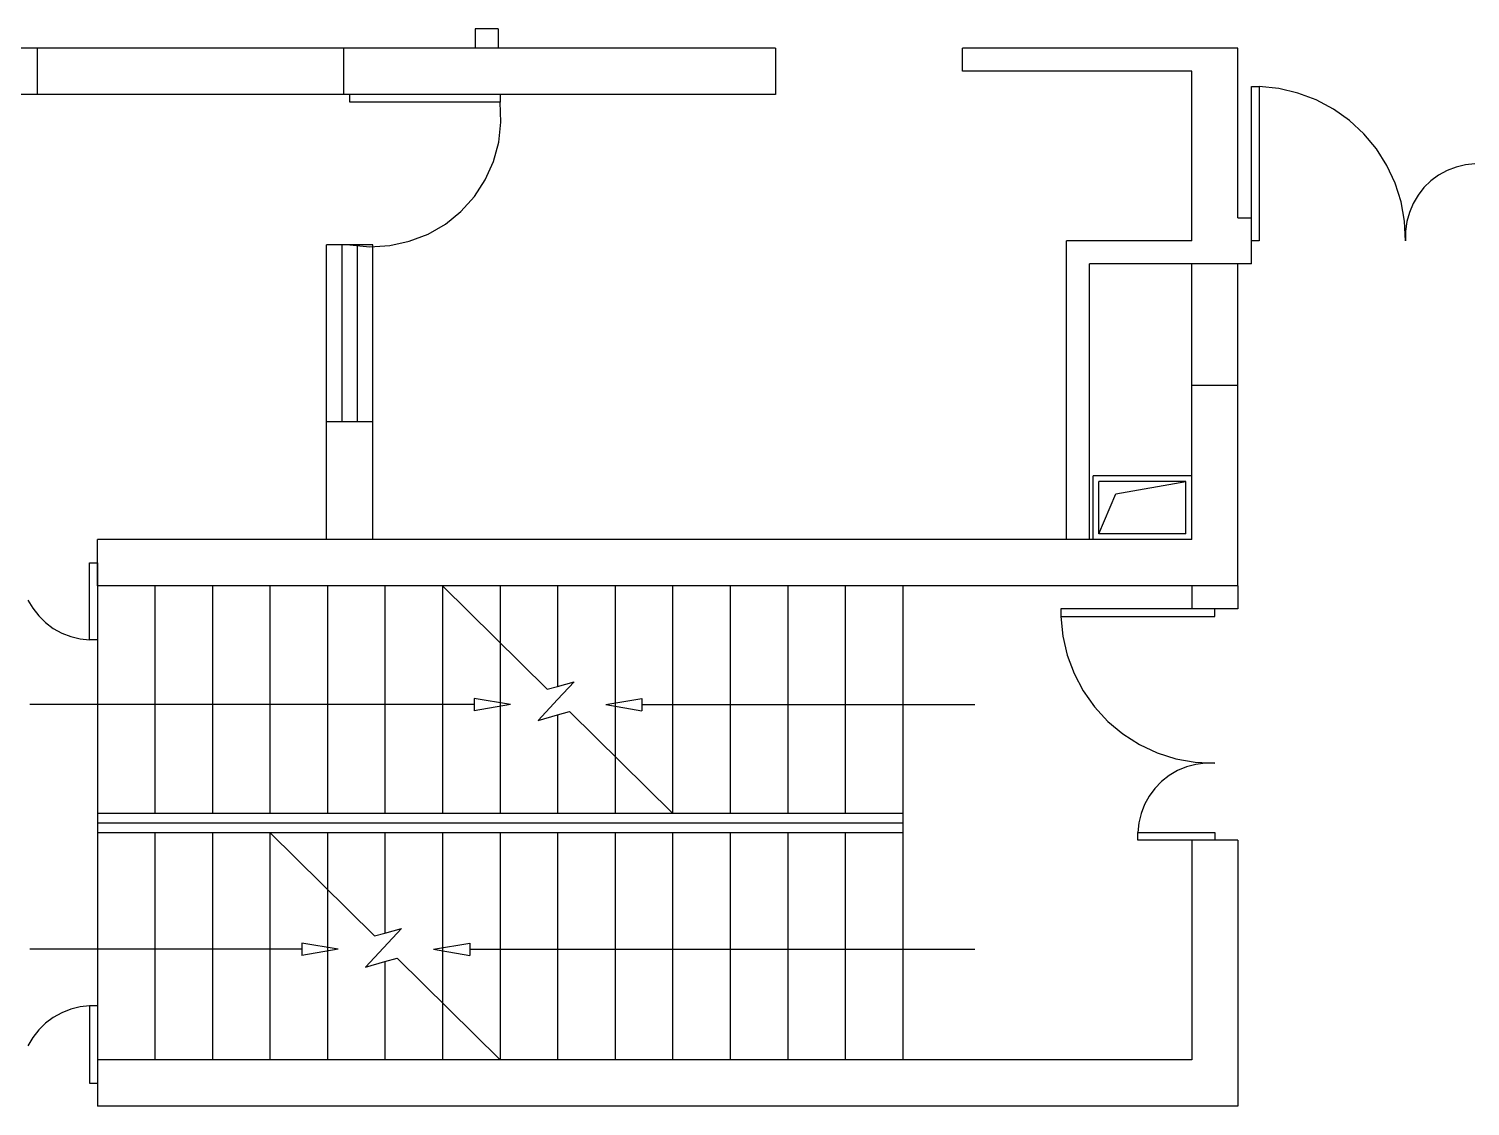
# Model space of a CAD drawing. Header units: centimetres. Extents: x 1966 to 8787, y 7398 to 12383.
# Drawn here: x 2677 to 3425, y 10807 to 11366 of the extents above; entities that cross this region are included whole.
import ezdxf

# ---------------------------------------------------------------- set-up
doc = ezdxf.new("R2010")
doc.units = ezdxf.units.CM

msp = doc.modelspace()

# ---------------------------------------------------------------- linework, layer by layer
for p, q in [((2908.97, 11366.49), (2908.97, 11356.49)), ((2920.97, 11366.49), (2908.97, 11366.49)), ((2920.97, 11366.49), (2920.97, 11356.49)), ((2681.97, 11356.49), (2513.97, 11356.49)), ((2681.97, 11332.49), (2681.97, 11356.49)), ((2773.97, 11356.49), (2681.97, 11356.49)), ((2840.97, 11356.49), (2773.97, 11356.49)), ((2840.97, 11332.49), (2840.97, 11356.49)), ((2843.97, 11356.49), (2840.97, 11356.49)), ((2867.97, 11356.49), (2843.97, 11356.49)), ((2908.97, 11356.49), (2867.97, 11356.49)), ((2920.97, 11356.49), (2908.97, 11356.49)), ((2934.97, 11356.49), (2920.97, 11356.49)), ((3064.97, 11356.49), (2934.97, 11356.49)), ((3064.97, 11356.49), (3064.97, 11332.49)), ((3304.97, 11356.49), (3161.97, 11356.49)), ((3161.97, 11344.49), (3161.97, 11356.49)), ((3304.97, 11332.49), (3304.97, 11356.49)), ((3280.97, 11344.49), (3161.97, 11344.49)), ((3280.97, 11256.49), (3280.97, 11344.49)), ((3311.97, 11336.49), (3315.97, 11336.49)), ((3311.97, 11268.49), (3311.97, 11336.49)), ((3326.09, 11335.47), (3315.97, 11336.49)), ((3315.97, 11336.49), (3315.97, 11256.49)), ((3336.01, 11333.16), (3326.09, 11335.47)), ((2681.97, 11332.49), (2550.97, 11332.49)), ((2840.97, 11332.49), (2681.97, 11332.49)), ((2843.97, 11332.49), (2840.97, 11332.49)), ((2843.97, 11328.49), (2843.97, 11332.49)), ((2921.97, 11332.49), (2843.97, 11332.49)), ((2921.97, 11328.49), (2843.97, 11328.49)), ((2921.97, 11332.49), (2921.97, 11328.49)), ((3064.97, 11332.49), (2921.97, 11332.49)), ((2922.45, 11318.1), (2921.97, 11328.49)), ((3304.97, 11268.49), (3304.97, 11332.49)), ((3345.54, 11329.58), (3336.01, 11333.16)), ((3354.53, 11324.81), (3345.54, 11329.58)), ((3362.83, 11318.92), (3354.53, 11324.81)), ((3370.3, 11312.01), (3362.83, 11318.92)), ((2921.31, 11307.75), (2922.45, 11318.1)), ((3376.82, 11304.19), (3370.3, 11312.01)), ((2918.58, 11297.71), (2921.31, 11307.75)), ((3382.28, 11295.6), (3376.82, 11304.19)), ((2914.33, 11288.22), (2918.58, 11297.71)), ((3427.97, 11296.49), (3423, 11295.97)), ((3386.58, 11286.38), (3382.28, 11295.6)), ((3409.11, 11290.56), (3405.09, 11287.59)), ((3413.48, 11292.98), (3409.11, 11290.56)), ((3418.14, 11294.79), (3413.48, 11292.98)), ((3423, 11295.97), (3418.14, 11294.79)), ((2908.64, 11279.5), (2914.33, 11288.22)), ((3389.66, 11276.68), (3386.58, 11286.38)), ((3401.51, 11284.1), (3398.42, 11280.18)), ((3405.09, 11287.59), (3401.51, 11284.1)), ((2901.68, 11271.77), (2908.64, 11279.5)), ((3391.47, 11266.66), (3389.66, 11276.68)), ((3395.88, 11275.87), (3393.94, 11271.27)), ((3398.42, 11280.18), (3395.88, 11275.87)), ((2893.59, 11265.22), (2901.68, 11271.77)), ((3304.97, 11268.49), (3311.97, 11268.49)), ((3311.97, 11256.49), (3311.97, 11268.49)), ((3311.97, 11244.49), (3311.97, 11268.49)), ((3391.97, 11256.49), (3391.47, 11266.66)), ((3392.62, 11266.44), (3391.96, 11261.49)), ((3393.94, 11271.27), (3392.62, 11266.44)), ((2874.88, 11256.25), (2884.59, 11260)), ((2884.59, 11260), (2893.59, 11265.22)), ((3391.96, 11261.49), (3391.97, 11256.49)), ((2831.97, 11162.49), (2831.97, 11254.49)), ((2839.97, 11254.49), (2831.97, 11254.49)), ((2839.97, 11162.49), (2839.97, 11254.49)), ((2843.97, 11254.49), (2839.97, 11254.49)), ((2843.97, 11254.49), (2854.32, 11253.46)), ((2847.97, 11254.49), (2843.97, 11254.49)), ((2847.97, 11162.49), (2847.97, 11254.49)), ((2855.97, 11254.49), (2847.97, 11254.49)), ((2854.32, 11253.46), (2864.71, 11254.05)), ((2855.97, 11162.49), (2855.97, 11254.49)), ((2864.71, 11254.05), (2874.88, 11256.25)), ((3215.97, 11101.49), (3215.97, 11256.49)), ((3280.97, 11256.49), (3215.97, 11256.49)), ((3315.97, 11256.49), (3311.97, 11256.49)), ((3227.97, 11101.49), (3227.97, 11244.49)), ((3280.97, 11244.49), (3227.97, 11244.49)), ((3304.97, 11244.49), (3280.97, 11244.49)), ((3280.97, 11181.54), (3280.97, 11244.49)), ((3311.97, 11244.49), (3304.97, 11244.49)), ((3304.97, 11181.54), (3304.97, 11244.49)), ((3280.97, 11181.54), (3304.97, 11181.54)), ((3280.97, 11134.64), (3280.97, 11181.54)), ((3304.97, 11077.49), (3304.97, 11181.54)), ((2831.97, 11101.49), (2831.97, 11162.49)), ((2839.97, 11162.49), (2831.97, 11162.49)), ((2847.97, 11162.49), (2839.97, 11162.49)), ((2855.97, 11162.49), (2847.97, 11162.49)), ((2855.97, 11101.49), (2855.97, 11162.49)), ((3280.97, 11134.64), (3229.75, 11134.64)), ((3229.75, 11101.49), (3229.75, 11134.64)), ((3277.97, 11131.64), (3232.75, 11131.64)), ((3232.75, 11104.49), (3232.75, 11131.64)), ((3241.55, 11125.24), (3277.97, 11131.64)), ((3277.97, 11104.49), (3277.97, 11131.64)), ((3280.97, 11101.49), (3280.97, 11134.64)), ((3232.75, 11104.49), (3241.55, 11125.24)), ((3277.97, 11104.49), (3232.75, 11104.49)), ((2816.97, 11101.49), (2712.97, 11101.49)), ((2712.97, 11077.49), (2712.97, 11101.49)), ((2831.97, 11101.49), (2816.97, 11101.49)), ((2855.97, 11101.49), (2831.97, 11101.49)), ((3215.97, 11101.49), (2855.97, 11101.49)), ((3227.97, 11101.49), (3215.97, 11101.49)), ((3229.75, 11101.49), (3227.97, 11101.49)), ((3280.97, 11101.49), (3229.75, 11101.49)), ((2708.97, 11049.49), (2708.97, 11089.49)), ((2708.97, 11089.49), (2712.97, 11089.49)), ((2712.97, 11089.49), (2712.97, 11077.49)), ((2712.97, 11077.49), (2712.97, 11049.49)), ((2742.82, 11077.49), (2712.97, 11077.49)), ((2742.82, 11077.49), (2742.82, 10959.49)), ((2772.68, 11077.49), (2742.82, 11077.49)), ((2772.68, 11077.49), (2772.68, 10959.49)), ((2802.54, 11077.49), (2772.68, 11077.49)), ((2802.54, 11077.49), (2802.54, 10959.49)), ((2832.39, 11077.49), (2802.54, 11077.49)), ((2832.39, 11077.49), (2832.39, 10959.49)), ((2862.25, 11077.49), (2832.39, 11077.49)), ((2862.25, 11077.49), (2862.25, 10959.49)), ((2892.11, 11077.49), (2862.25, 11077.49)), ((2892.11, 11077.49), (2946.43, 11023.82)), ((2892.11, 11077.49), (2892.11, 10959.49)), ((2921.97, 11077.49), (2892.11, 11077.49)), ((2921.97, 11077.49), (2921.97, 10959.49)), ((2951.82, 11077.49), (2921.97, 11077.49)), ((2951.82, 11077.49), (2951.82, 11025.29)), ((2981.68, 11077.49), (2951.82, 11077.49)), ((2981.68, 11077.49), (2981.68, 10959.49)), ((3011.54, 11077.49), (2981.68, 11077.49)), ((3011.54, 11077.49), (3011.54, 10959.49)), ((3041.39, 11077.49), (3011.54, 11077.49)), ((3041.39, 11077.49), (3041.39, 10959.49)), ((3071.25, 11077.49), (3041.39, 11077.49)), ((3071.25, 11077.49), (3071.25, 10959.49)), ((3101.11, 11077.49), (3071.25, 11077.49)), ((3101.11, 11077.49), (3101.11, 10959.49)), ((3130.97, 11077.49), (3101.11, 11077.49)), ((3130.97, 11077.49), (3130.97, 10959.49)), ((3280.97, 11077.49), (3130.97, 11077.49)), ((3280.97, 11077.49), (3280.97, 11065.49)), ((3304.97, 11077.49), (3280.97, 11077.49)), ((3304.97, 11077.49), (3304.97, 11065.49)), ((2676.88, 11070.11), (2679.42, 11065.81)), ((2679.42, 11065.81), (2682.51, 11061.88)), ((3212.97, 11065.49), (3212.97, 11061.49)), ((3280.97, 11065.49), (3212.97, 11065.49)), ((3292.97, 11065.49), (3280.97, 11065.49)), ((3304.97, 11065.49), (3280.97, 11065.49)), ((3292.97, 11061.49), (3292.97, 11065.49)), ((2682.51, 11061.88), (2686.09, 11058.4)), ((2686.09, 11058.4), (2690.11, 11055.42)), ((3212.97, 11061.49), (3292.97, 11061.49)), ((3212.97, 11061.49), (3213.98, 11051.36)), ((2690.11, 11055.42), (2694.48, 11053)), ((2694.48, 11053), (2699.14, 11051.19)), ((2699.14, 11051.19), (2704, 11050.01)), ((2704, 11050.01), (2708.97, 11049.49)), ((2712.97, 11049.49), (2708.97, 11049.49)), ((2712.97, 11049.49), (2712.97, 10959.49)), ((3213.98, 11051.36), (3216.3, 11041.45)), ((3216.3, 11041.45), (3219.87, 11031.92)), ((2951.82, 11025.29), (2960.47, 11027.64)), ((2960.47, 11027.64), (2951.87, 11018.45)), ((3219.87, 11031.92), (3224.65, 11022.93)), ((2946.43, 11023.82), (2951.82, 11025.29)), ((3224.65, 11022.93), (3230.54, 11014.63)), ((2908.52, 11015.84), (2677.92, 11015.84)), ((2908.52, 11019.09), (2908.52, 11015.84)), ((2927.32, 11015.84), (2908.52, 11019.09)), ((2927.32, 11015.84), (2908.52, 11012.64)), ((2908.52, 11015.84), (2908.52, 11012.64)), ((2951.87, 11018.45), (2941.77, 11007.64)), ((2951.82, 11018.49), (2951.87, 11018.45)), ((2951.82, 11010.52), (2958.08, 11012.31)), ((2958.08, 11012.31), (3011.54, 10959.49)), ((2976.82, 11015.84), (2995.62, 11019.09)), ((2976.82, 11015.84), (2995.62, 11012.64)), ((2995.62, 11019.09), (2995.62, 11015.84)), ((2995.62, 11015.84), (3168.37, 11015.84)), ((2995.62, 11015.84), (2995.62, 11012.64)), ((3230.54, 11014.63), (3237.45, 11007.16)), ((2941.77, 11007.64), (2951.82, 11010.52)), ((2951.82, 11010.52), (2951.82, 10959.49)), ((3237.45, 11007.16), (3245.27, 11000.64)), ((3245.27, 11000.64), (3253.86, 10995.18)), ((3253.86, 10995.18), (3263.08, 10990.88)), ((3263.08, 10990.88), (3272.78, 10987.8)), ((3272.78, 10987.8), (3282.8, 10985.99)), ((3278.19, 10983.52), (3273.59, 10981.58)), ((3283.01, 10984.83), (3278.19, 10983.52)), ((3282.8, 10985.99), (3292.97, 10985.49)), ((3287.97, 10985.5), (3283.01, 10984.83)), ((3292.97, 10985.49), (3287.97, 10985.5)), ((3265.35, 10975.95), (3261.87, 10972.37)), ((3269.28, 10979.04), (3265.35, 10975.95)), ((3273.59, 10981.58), (3269.28, 10979.04)), ((3258.89, 10968.35), (3256.48, 10963.98)), ((3261.87, 10972.37), (3258.89, 10968.35)), ((2712.97, 10959.49), (2742.82, 10959.49)), ((2712.97, 10959.49), (2712.97, 10954.49)), ((2742.82, 10959.49), (2772.68, 10959.49)), ((2772.68, 10959.49), (2802.54, 10959.49)), ((2802.54, 10959.49), (2832.39, 10959.49)), ((2832.39, 10959.49), (2862.25, 10959.49)), ((2862.25, 10959.49), (2892.11, 10959.49)), ((2892.11, 10959.49), (2921.97, 10959.49)), ((2921.97, 10959.49), (2951.82, 10959.49)), ((2951.82, 10959.49), (2981.68, 10959.49)), ((2981.68, 10959.49), (3011.54, 10959.49)), ((3011.54, 10959.49), (3041.39, 10959.49)), ((3041.39, 10959.49), (3071.25, 10959.49)), ((3071.25, 10959.49), (3101.11, 10959.49)), ((3101.11, 10959.49), (3130.97, 10959.49)), ((3130.97, 10959.49), (3130.97, 10954.49)), ((3256.48, 10963.98), (3254.66, 10959.32)), ((2712.97, 10954.49), (3130.97, 10954.49)), ((2712.97, 10954.49), (2712.97, 10949.49)), ((3130.97, 10954.49), (3130.97, 10949.49)), ((3253.49, 10954.46), (3252.97, 10949.49)), ((3254.66, 10959.32), (3253.49, 10954.46)), ((2712.97, 10949.49), (2742.82, 10949.49)), ((2712.97, 10949.49), (2712.97, 10859.49)), ((2742.82, 10949.49), (2742.82, 10831.49)), ((2742.82, 10949.49), (2772.68, 10949.49)), ((2772.68, 10949.49), (2772.68, 10831.49)), ((2772.68, 10949.49), (2802.54, 10949.49)), ((2802.54, 10949.49), (2856.86, 10895.82)), ((2802.54, 10949.49), (2802.54, 10831.49)), ((2802.54, 10949.49), (2832.39, 10949.49)), ((2832.39, 10949.49), (2832.39, 10831.49)), ((2832.39, 10949.49), (2862.25, 10949.49)), ((2862.25, 10949.49), (2862.25, 10897.29)), ((2862.25, 10949.49), (2892.11, 10949.49)), ((2892.11, 10949.49), (2892.11, 10831.49)), ((2892.11, 10949.49), (2921.97, 10949.49)), ((2921.97, 10949.49), (2921.97, 10831.49)), ((2921.97, 10949.49), (2951.82, 10949.49)), ((2951.82, 10949.49), (2951.82, 10831.49)), ((2951.82, 10949.49), (2981.68, 10949.49)), ((2981.68, 10949.49), (2981.68, 10831.49)), ((2981.68, 10949.49), (3011.54, 10949.49)), ((3011.54, 10949.49), (3011.54, 10831.49)), ((3011.54, 10949.49), (3041.39, 10949.49)), ((3041.39, 10949.49), (3041.39, 10831.49)), ((3041.39, 10949.49), (3071.25, 10949.49)), ((3071.25, 10949.49), (3071.25, 10831.49)), ((3071.25, 10949.49), (3101.11, 10949.49)), ((3101.11, 10949.49), (3101.11, 10831.49)), ((3101.11, 10949.49), (3130.97, 10949.49)), ((3130.97, 10949.49), (3130.97, 10831.49)), ((3252.97, 10945.49), (3252.97, 10949.49)), ((3252.97, 10949.49), (3292.97, 10949.49)), ((3280.97, 10945.49), (3252.97, 10945.49)), ((3280.97, 10945.49), (3280.97, 10831.49)), ((3292.97, 10945.49), (3280.97, 10945.49)), ((3292.97, 10949.49), (3292.97, 10945.49)), ((3304.97, 10945.49), (3292.97, 10945.49)), ((3304.97, 10945.49), (3304.97, 10807.49)), ((2870.89, 10899.64), (2852.19, 10879.64)), ((2862.25, 10897.29), (2870.89, 10899.64)), ((2837.97, 10888.89), (2819.17, 10892.14)), ((2819.17, 10892.14), (2819.17, 10888.89)), ((2856.86, 10895.82), (2862.25, 10897.29)), ((2887.47, 10888.89), (2906.27, 10892.14)), ((2906.27, 10892.14), (2906.27, 10888.89)), ((2819.17, 10888.89), (2677.92, 10888.89)), ((2837.97, 10888.89), (2819.17, 10885.69)), ((2819.17, 10888.89), (2819.17, 10885.69)), ((2887.47, 10888.89), (2906.27, 10885.69)), ((2906.27, 10888.89), (3168.37, 10888.89)), ((2906.27, 10888.89), (2906.27, 10885.69)), ((2852.19, 10879.64), (2862.25, 10882.52)), ((2862.25, 10882.52), (2868.5, 10884.31)), ((2862.25, 10882.52), (2862.25, 10831.49)), ((2868.5, 10884.31), (2921.97, 10831.49)), ((2694.48, 10855.98), (2690.11, 10853.56)), ((2699.14, 10857.79), (2694.48, 10855.98)), ((2704, 10858.97), (2699.14, 10857.79)), ((2708.97, 10859.49), (2704, 10858.97)), ((2712.97, 10859.49), (2708.97, 10859.49)), ((2708.97, 10859.49), (2708.97, 10819.49)), ((2712.97, 10859.49), (2712.97, 10831.49)), ((2686.09, 10850.59), (2682.51, 10847.1)), ((2690.11, 10853.56), (2686.09, 10850.59)), ((2679.42, 10843.18), (2676.88, 10838.87)), ((2682.51, 10847.1), (2679.42, 10843.18)), ((2712.97, 10831.49), (2712.97, 10819.49)), ((2742.82, 10831.49), (2712.97, 10831.49)), ((2772.68, 10831.49), (2742.82, 10831.49)), ((2802.54, 10831.49), (2772.68, 10831.49)), ((2832.39, 10831.49), (2802.54, 10831.49)), ((2862.25, 10831.49), (2832.39, 10831.49)), ((2892.11, 10831.49), (2862.25, 10831.49)), ((2921.97, 10831.49), (2892.11, 10831.49)), ((2951.82, 10831.49), (2921.97, 10831.49)), ((2981.68, 10831.49), (2951.82, 10831.49)), ((3011.54, 10831.49), (2981.68, 10831.49)), ((3041.39, 10831.49), (3011.54, 10831.49)), ((3071.25, 10831.49), (3041.39, 10831.49)), ((3101.11, 10831.49), (3071.25, 10831.49)), ((3130.97, 10831.49), (3101.11, 10831.49)), ((3280.97, 10831.49), (3130.97, 10831.49)), ((2708.97, 10819.49), (2712.97, 10819.49)), ((2712.97, 10819.49), (2712.97, 10807.49)), ((3304.97, 10807.49), (2712.97, 10807.49))]:
    msp.add_line(p, q)

doc.saveas('drawing.dxf')
